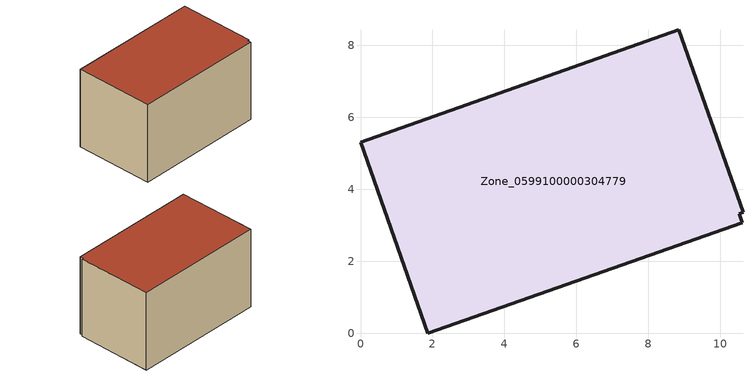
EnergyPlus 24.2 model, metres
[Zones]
Zone_0599100000304779
 floor ground (C_G): 10.52,3.32 10.61,3.07 1.87,0 0,5.31 8.85,8.43 10.63,3.36 z0
 wall outside (C_F): 10.63,3.36 8.85,8.43 0,5.31 1.87,0 10.61,3.07 10.52,3.32 10.63,3.36 z0:5.71
 roof outside (C_R): 10.61,3.07 10.52,3.32 10.63,3.36 8.85,8.43 0,5.31 1.87,0 z5.71
[BUILDING]
Pand.0599100000304779: North Axis=0; Terrain=City; Loads Convergence Tolerance Value=0.04; Temperature Convergence Tolerance Value=0.4; Solar Distribution=FullExterior; Maximum Number of Warmup Days=25; Minimum Number of Warmup Days=1
[Site:Location]
Rotterdam.The.Hague.AP_ZH_NLD Design_Conditions: Latitude=51.96; Longitude=4.45; Time Zone=1; Elevation=-4.5
[SITE:GROUNDTEMPERATURE:BUILDINGSURFACE]
18, 18, 18, 18, 18, 18, 18, 18, 18, 18, 18, 18
[MATERIAL] Thermal Absorptance=0.9; Solar Absorptance=0.7; Visible Absorptance=0.7
Name | Roughness | Thickness | Conductivity | Density | Specific Heat
G.TI.1946-1964 | MediumSmooth | 0.15 | 1 | 540 | 1210
F.TI.1946-1964 | Rough | 0.3 | 0.857143 | 1920 | 840
R.TI.1946-1964 | MediumRough | 0.2 | 0.277778 | 1500 | 1000
[CONSTRUCTION]
C_G: G.TI.1946-1964
C_F: F.TI.1946-1964
C_R: R.TI.1946-1964
[ZONE]
Zone_0599100000304779: Type=1; Multiplier=1; Ceiling Height=Autocalculate; Volume=Autocalculate; Floor Area=autocalculate; Part of Total Floor Area=Yes
[ZONEINFILTRATION:DESIGNFLOWRATE]
Infil_Zone_0599100000304779: Zone or ZoneList or Space or SpaceList=Zone_0599100000304779; Schedule=AlwaysOn; Design Flow Rate Calculation Method=Flow/Area; Flow Rate per Floor Area=0.003; Constant Term Coefficient=1; Temperature Term Coefficient=0; Velocity Term Coefficient=0; Velocity Squared Term Coefficient=0
[HVACTEMPLATE:ZONE:IDEALLOADSAIRSYSTEM]
Zone_0599100000304779: Maximum Heating Supply Air Temperature=50; Minimum Cooling Supply Air Temperature=13; Maximum Heating Supply Air Humidity Ratio=0.0156; Minimum Cooling Supply Air Humidity Ratio=0.0077; Heating Limit=NoLimit; Cooling Limit=NoLimit; Dehumidification Control Type=ConstantSensibleHeatRatio; Cooling Sensible Heat Ratio=0.7; Dehumidification Setpoint=60; Humidification Control Type=None; Humidification Setpoint=30; Outdoor Air Method=None; Outdoor Air Flow Rate per Person=0.00944; Outdoor Air Flow Rate per Zone Floor Area=0; Outdoor Air Flow Rate per Zone=0; Demand Controlled Ventilation Type=None; Outdoor Air Economizer Type=NoEconomizer; Heat Recovery Type=None; Sensible Heat Recovery Effectiveness=0.7; Latent Heat Recovery Effectiveness=0.65
[ZONECONTROL:THERMOSTAT]
ThermostatControl_Zone_0599100000304779: Zone or ZoneList=Zone_0599100000304779; Control Type Schedule=DualSetpointControlType; Control 1=Thermostat_Zone_0599100000304779; Temperature Difference Between Cutout And Setpoint=0
[THERMOSTATSETPOINT:DUALSETPOINT]
Thermostat_Zone_0599100000304779: Heating Setpoint Temperature Schedule=HeatingSetpoint_Zone_0599100000304779; Cooling Setpoint Temperature Schedule=CoolingSetpoint_Zone_0599100000304779
[SCHEDULE:COMPACT]
HeatingSetpoint_Zone_0599100000304779: Through: 12/31, For: AllDays, Until: 24:00, 21
CoolingSetpoint_Zone_0599100000304779: Through: 12/31, For: AllDays, Until: 24:00, 24
DualSetpointControlType: Through: 12/31, For: AllDays, Until: 24:00, 4
AlwaysOn: Through: 12/31, For: AllDays, Until: 24:00, 1
